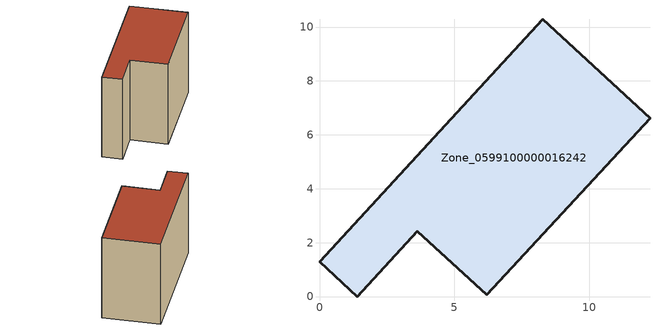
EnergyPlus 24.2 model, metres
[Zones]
Zone_0599100000016242
 floor ground (C_G): 3.63,2.43 1.4,0 0,1.29 8.28,10.28 12.26,6.62 6.21,0.06 z0
 wall outside (C_F): 8.28,10.28 0,1.29 1.4,0 3.63,2.43 6.21,0.06 12.26,6.62 8.28,10.28 z0:8.47
 roof outside (C_R): 6.21,0.06 12.26,6.62 8.28,10.28 0,1.29 1.4,0 3.63,2.43 z8.47
[BUILDING]
Pand.0599100000016242: North Axis=0; Terrain=City; Loads Convergence Tolerance Value=0.04; Temperature Convergence Tolerance Value=0.4; Solar Distribution=FullExterior; Maximum Number of Warmup Days=25; Minimum Number of Warmup Days=1
[Site:Location]
Rotterdam.The.Hague.AP_ZH_NLD Design_Conditions: Latitude=51.96; Longitude=4.45; Time Zone=1; Elevation=-4.5
[SITE:GROUNDTEMPERATURE:BUILDINGSURFACE]
18, 18, 18, 18, 18, 18, 18, 18, 18, 18, 18, 18
[MATERIAL] Thermal Absorptance=0.9; Solar Absorptance=0.7; Visible Absorptance=0.7
Name | Roughness | Thickness | Conductivity | Density | Specific Heat
G.TI.1975-1991 | MediumSmooth | 0.15 | 0.288461 | 540 | 1210
F.TI.1975-1991 | Rough | 0.3 | 0.230769 | 1920 | 840
R.TI.1975-1991 | MediumRough | 0.2 | 0.153846 | 1500 | 1000
[CONSTRUCTION]
C_G: G.TI.1975-1991
C_F: F.TI.1975-1991
C_R: R.TI.1975-1991
[ZONE]
Zone_0599100000016242: Type=1; Multiplier=1; Ceiling Height=Autocalculate; Volume=Autocalculate; Floor Area=autocalculate; Part of Total Floor Area=Yes
[ZONEINFILTRATION:DESIGNFLOWRATE]
Infil_Zone_0599100000016242: Zone or ZoneList or Space or SpaceList=Zone_0599100000016242; Schedule=AlwaysOn; Design Flow Rate Calculation Method=Flow/Area; Flow Rate per Floor Area=0.003; Constant Term Coefficient=1; Temperature Term Coefficient=0; Velocity Term Coefficient=0; Velocity Squared Term Coefficient=0
[HVACTEMPLATE:ZONE:IDEALLOADSAIRSYSTEM]
Zone_0599100000016242: Maximum Heating Supply Air Temperature=50; Minimum Cooling Supply Air Temperature=13; Maximum Heating Supply Air Humidity Ratio=0.0156; Minimum Cooling Supply Air Humidity Ratio=0.0077; Heating Limit=NoLimit; Cooling Limit=NoLimit; Dehumidification Control Type=ConstantSensibleHeatRatio; Cooling Sensible Heat Ratio=0.7; Dehumidification Setpoint=60; Humidification Control Type=None; Humidification Setpoint=30; Outdoor Air Method=None; Outdoor Air Flow Rate per Person=0.00944; Outdoor Air Flow Rate per Zone Floor Area=0; Outdoor Air Flow Rate per Zone=0; Demand Controlled Ventilation Type=None; Outdoor Air Economizer Type=NoEconomizer; Heat Recovery Type=None; Sensible Heat Recovery Effectiveness=0.7; Latent Heat Recovery Effectiveness=0.65
[ZONECONTROL:THERMOSTAT]
ThermostatControl_Zone_0599100000016242: Zone or ZoneList=Zone_0599100000016242; Control Type Schedule=DualSetpointControlType; Control 1=Thermostat_Zone_0599100000016242; Temperature Difference Between Cutout And Setpoint=0
[THERMOSTATSETPOINT:DUALSETPOINT]
Thermostat_Zone_0599100000016242: Heating Setpoint Temperature Schedule=HeatingSetpoint_Zone_0599100000016242; Cooling Setpoint Temperature Schedule=CoolingSetpoint_Zone_0599100000016242
[SCHEDULE:COMPACT]
HeatingSetpoint_Zone_0599100000016242: Through: 12/31, For: AllDays, Until: 24:00, 21
CoolingSetpoint_Zone_0599100000016242: Through: 12/31, For: AllDays, Until: 24:00, 24
DualSetpointControlType: Through: 12/31, For: AllDays, Until: 24:00, 4
AlwaysOn: Through: 12/31, For: AllDays, Until: 24:00, 1
